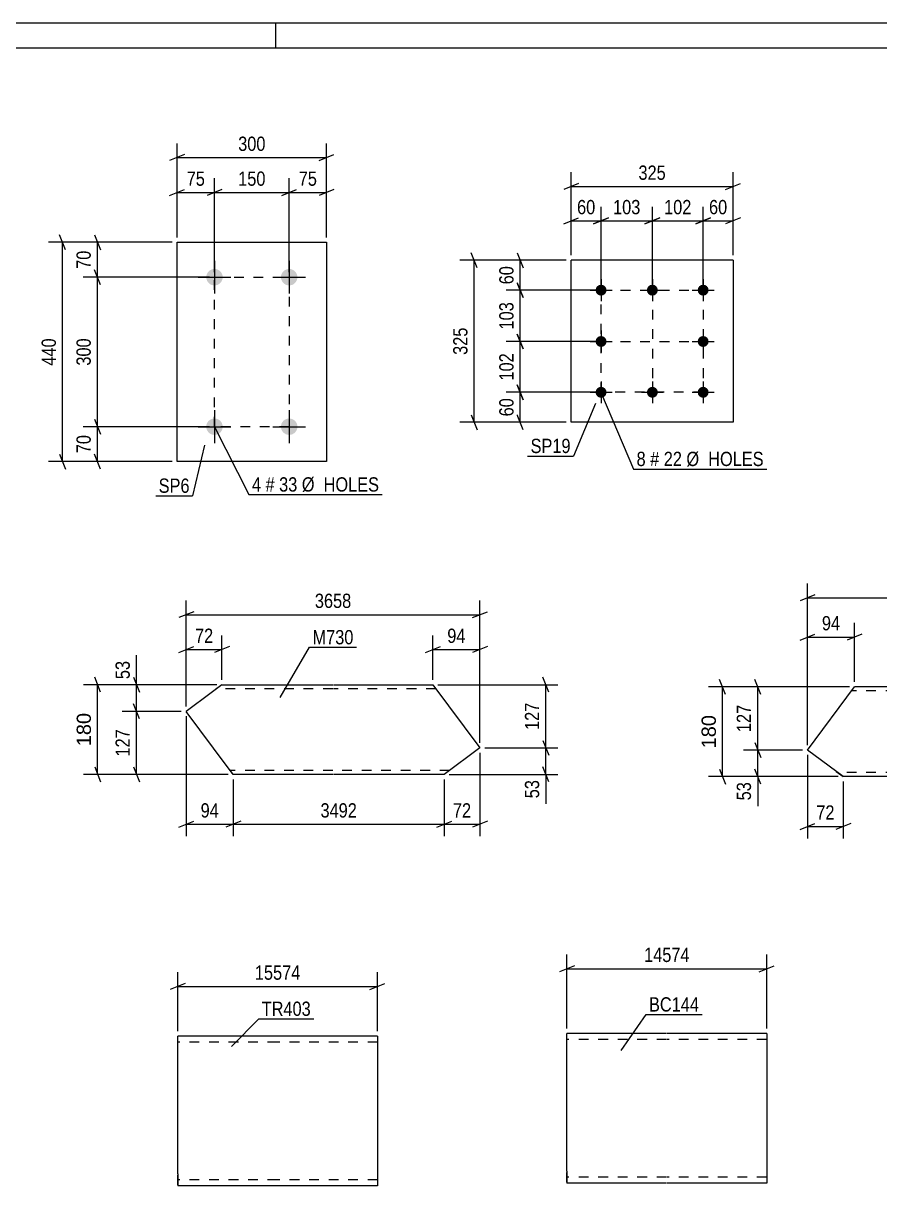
# Model space of a CAD drawing. Header units: millimetres. Extents: x 0 to 594, y 0 to 420.
# Drawn here: x 123.3 to 295.3, y 186.7 to 420 of the extents above; entities that cross this region are included whole.
import ezdxf

# ---------------------------------------------------------------- set-up
doc = ezdxf.new("R2010")
doc.units = ezdxf.units.MM
doc.linetypes.add('DXK_LINE_DOT2', pattern=[3.9198, 1.9599, -1.9599])
doc.styles.add('Arial', font='ARIAL.TTF', dxfattribs={"height": 0.2})
doc.styles.add('Arial Narrow', font='ARIALN.TTF', dxfattribs={"height": 0.2})

# ---------------------------------------------------------------- blocks, each defined once
blk = doc.blocks.new('Unknown-348435354-1163')
at = {"color": 5, "linetype": 'Continuous'}
for p, q in [((594, 420), (0, 420)), ((174, 415), (174, 420)), ((589, 415), (5, 415))]:
    blk.add_line(p, q, dxfattribs=at)
blk = doc.blocks.new('Part-348435354-10814 - 10813')
at = {"color": 2, "linetype": 'Continuous'}
for p, q in [((163.16, 287.24), (161.01, 285.64)), ((163.16, 287.24), (185.43, 287.24)), ((185.53, 287.24), (205.53, 287.24)), ((205.53, 287.24), (214.96, 274.57)), ((161.01, 285.64), (156, 281.9)), ((164.24, 270.84), (156, 281.9)), ((214.96, 274.57), (207.79, 269.24)), ((165.43, 269.24), (164.24, 270.84)), ((185.43, 269.24), (165.43, 269.24)), ((207.79, 269.24), (185.53, 269.24))]:
    blk.add_line(p, q, dxfattribs=at)
at = {"color": 7, "linetype": 'DXK_LINE_DOT2'}
for p, q in [((163.16, 287.24), (161.84, 286.25)), ((185.43, 286.44), (162.09, 286.44)), ((206.12, 286.44), (185.53, 286.44)), ((165.34, 269.36), (164.24, 270.84)), ((185.43, 270.04), (164.83, 270.04)), ((208.86, 270.04), (185.53, 270.04))]:
    blk.add_line(p, q, dxfattribs=at)
blk = doc.blocks.new('Part-348435354-10821 - 10820')
at = {"color": 2, "linetype": 'Continuous'}
for p, q in [((280.75, 274.14), (290.18, 286.81)), ((310.18, 286.81), (290.18, 286.81)), ((330.28, 286.81), (310.28, 286.81)), ((330.28, 286.81), (335.67, 268.81)), ((287.92, 268.81), (280.75, 274.14)), ((310.18, 268.81), (287.92, 268.81)), ((335.67, 268.81), (310.28, 268.81))]:
    blk.add_line(p, q, dxfattribs=at)
at = {"color": 7, "linetype": 'DXK_LINE_DOT2'}
for p, q in [((310.18, 286.01), (289.59, 286.01)), ((330.52, 286.01), (310.28, 286.01)), ((286.53, 269.84), (287.92, 268.81)), ((310.18, 269.61), (286.85, 269.61)), ((335.43, 269.61), (310.28, 269.61)), ((335.43, 269.61), (335.41, 269.67))]:
    blk.add_line(p, q, dxfattribs=at)
blk = doc.blocks.new('Part-348435354-10856 - 10855')
at = {"color": 2, "linetype": 'Continuous'}
for p, q in [((174.29, 216.68), (154.29, 216.68)), ((154.29, 189.08), (154.29, 216.68)), ((194.39, 216.68), (174.39, 216.68)), ((194.39, 216.68), (194.39, 186.68)), ((154.29, 189.08), (154.29, 186.68)), ((174.29, 186.68), (154.29, 186.68)), ((194.39, 186.68), (174.39, 186.68))]:
    blk.add_line(p, q, dxfattribs=at)
at = {"color": 7, "linetype": 'DXK_LINE_DOT2'}
for p, q in [((174.29, 215.48), (154.29, 215.48)), ((194.39, 215.48), (174.39, 215.48)), ((154.29, 186.87), (154.29, 189.08)), ((154.29, 187.88), (154.29, 187.98)), ((174.29, 187.88), (154.29, 187.88)), ((194.39, 187.88), (174.39, 187.88)), ((194.39, 187.88), (194.39, 187.98))]:
    blk.add_line(p, q, dxfattribs=at)
blk = doc.blocks.new('Part-348435354-10865 - 10864')
at = {"color": 2, "linetype": 'Continuous'}
for p, q in [((154.16, 332.03), (154.16, 376.03)), ((154.16, 376.03), (184.16, 376.03)), ((184.16, 376.03), (184.16, 332.03)), ((184.16, 332.03), (154.16, 332.03))]:
    blk.add_line(p, q, dxfattribs=at)
blk = doc.blocks.new('Bolt-348435354-10866 - 10864')
at = {"linetype": 'Continuous'}
for points in [[(161.66, 370.68, -1), (161.66, 367.38, -1)], [(176.66, 370.68, -1), (176.66, 367.38, -1)], [(161.66, 340.68, -1), (161.66, 337.38, -1)], [(176.66, 340.68, -1), (176.66, 337.38, -1)]]:
    blk.add_hatch(color=1, dxfattribs=at).paths.add_polyline_path(points)
at = {"color": 1, "linetype": 'Continuous'}
for p, q in [((161.66, 372.33), (161.66, 365.73)), ((176.66, 372.33), (176.66, 365.73)), ((158.36, 369.03), (164.96, 369.03)), ((173.36, 369.03), (179.96, 369.03)), ((161.66, 342.33), (161.66, 335.73)), ((176.66, 342.33), (176.66, 335.73)), ((158.36, 339.03), (164.96, 339.03)), ((173.36, 339.03), (179.96, 339.03))]:
    blk.add_line(p, q, dxfattribs=at)
blk = doc.blocks.new('Part-348435354-10873 - 10872')
at = {"color": 2, "linetype": 'Continuous'}
for p, q in [((252.45, 217.23), (232.45, 217.23)), ((232.45, 189.63), (232.45, 217.23)), ((272.55, 217.23), (252.55, 217.23)), ((272.55, 217.23), (272.55, 187.23)), ((232.45, 189.63), (232.45, 187.23)), ((252.45, 187.23), (232.45, 187.23)), ((272.55, 187.23), (252.55, 187.23))]:
    blk.add_line(p, q, dxfattribs=at)
at = {"color": 7, "linetype": 'DXK_LINE_DOT2'}
for p, q in [((252.45, 216.03), (232.45, 216.03)), ((272.55, 216.03), (252.55, 216.03)), ((232.45, 187.41), (232.45, 189.63)), ((232.45, 188.43), (232.45, 188.52)), ((252.45, 188.43), (232.45, 188.43)), ((272.55, 188.43), (252.55, 188.43)), ((272.55, 188.43), (272.55, 188.52))]:
    blk.add_line(p, q, dxfattribs=at)
blk = doc.blocks.new('Part-348435354-10932 - 10931')
at = {"color": 2, "linetype": 'Continuous'}
for p, q in [((233.29, 339.93), (233.29, 372.43)), ((265.79, 372.43), (233.29, 372.43)), ((265.79, 372.43), (265.79, 339.93)), ((265.79, 339.93), (233.29, 339.93))]:
    blk.add_line(p, q, dxfattribs=at)
blk = doc.blocks.new('Bolt-348435354-10933 - 10931')
at = {"linetype": 'Continuous'}
for points in [[(239.29, 367.53, -1), (239.29, 365.33, -1)], [(249.59, 367.53, -1), (249.59, 365.33, -1)], [(259.79, 367.53, -1), (259.79, 365.33, -1)], [(239.29, 357.23, -1), (239.29, 355.03, -1)], [(259.79, 357.23, -1), (259.79, 355.03, -1)], [(239.29, 347.03, -1), (239.29, 344.83, -1)], [(249.59, 347.03, -1), (249.59, 344.83, -1)], [(259.79, 347.03, -1), (259.79, 344.83, -1)]]:
    blk.add_hatch(color=1, dxfattribs=at).paths.add_polyline_path(points)
at = {"color": 1, "linetype": 'Continuous'}
for p, q in [((237.09, 366.43), (241.49, 366.43)), ((239.29, 368.63), (239.29, 364.23)), ((247.39, 366.43), (251.79, 366.43)), ((249.59, 368.63), (249.59, 364.23)), ((257.59, 366.43), (261.99, 366.43)), ((259.79, 368.63), (259.79, 364.23)), ((239.29, 358.33), (239.29, 353.93)), ((259.79, 358.33), (259.79, 353.93)), ((237.09, 356.13), (241.49, 356.13)), ((257.59, 356.13), (261.99, 356.13)), ((239.29, 348.13), (239.29, 343.73)), ((249.59, 348.13), (249.59, 343.73)), ((259.79, 348.13), (259.79, 343.73)), ((237.09, 345.93), (241.49, 345.93)), ((247.39, 345.93), (251.79, 345.93)), ((257.59, 345.93), (261.99, 345.93))]:
    blk.add_line(p, q, dxfattribs=at)
blk = doc.blocks.new('Rectangle-348435354-13274 - 10864')
at = {"color": 1, "linetype": 'DXK_LINE_DOT2'}
blk.add_lwpolyline([(161.66, 369.03), (176.66, 369.03), (176.66, 339.03), (161.66, 339.03), (161.66, 369.03)], close=True, dxfattribs=at)
blk = doc.blocks.new('Rectangle-348435354-13284 - 10931')
at = {"color": 1, "linetype": 'DXK_LINE_DOT2'}
blk.add_lwpolyline([(239.29, 366.43), (259.79, 366.43), (259.79, 345.93), (239.29, 345.93), (239.29, 366.43)], close=True, dxfattribs=at)
blk = doc.blocks.new('Line-348435354-13294 - 10931')
at = {"color": 1, "linetype": 'DXK_LINE_DOT2'}
blk.add_line((239.29, 356.13), (259.79, 356.13), dxfattribs=at)
blk = doc.blocks.new('Line-348435354-13301 - 10931')
at = {"color": 1, "linetype": 'DXK_LINE_DOT2'}
blk.add_line((249.59, 366.43), (249.59, 345.93), dxfattribs=at)
blk = doc.blocks.new('StraightDimension-348435354-11141 - 10813')
at = {"color": 7, "linetype": 'Continuous'}
for p, q in [((156, 282.9), (156, 297.13)), ((163.16, 288.24), (163.16, 297.13)), ((154.5, 293.68), (157.5, 294.88)), ((156, 294.28), (163.16, 294.28)), ((164.66, 294.88), (161.66, 293.68))]:
    blk.add_line(p, q, dxfattribs=at)
at = {"color": 0}
blk.add_wipeout([(162.01, 295.03), (162.01, 299.23), (157.15, 299.23), (157.15, 295.03)], dxfattribs=at)
at = {"color": 3, "style": 'Arial Narrow'}
blk.add_text('72', height=2.863, dxfattribs=at).set_placement((157.75, 295.63))
blk = doc.blocks.new('StraightDimension-348435354-11153 - 10813')
at = {"color": 7, "linetype": 'Continuous'}
for p, q in [((206.53, 287.24), (230.61, 287.24)), ((228.81, 285.74), (227.61, 288.74)), ((228.21, 274.57), (228.21, 287.24)), ((227.61, 276.07), (228.81, 273.07)), ((215.96, 274.57), (230.61, 274.57))]:
    blk.add_line(p, q, dxfattribs=at)
at = {"color": 0}
blk.add_wipeout([(227.46, 284.25), (223.26, 284.25), (223.26, 277.56), (227.46, 277.56)], dxfattribs=at)
at = {"color": 3, "style": 'Arial Narrow'}
blk.add_text('127', height=2.863, rotation=90.0002, dxfattribs=at).set_placement((226.86, 278.16))
blk = doc.blocks.new('StraightDimension-348435354-11145 - 10813')
at = {"color": 7, "linetype": 'Continuous'}
for p, q in [((162.16, 287.24), (143.15, 287.24)), ((145.4, 288.74), (146.6, 285.74)), ((146, 281.9), (146, 287.24)), ((146.6, 280.4), (145.4, 283.4)), ((155, 281.9), (143.15, 281.9))]:
    blk.add_line(p, q, dxfattribs=at)
at = {"color": 0}
blk.add_wipeout([(145.25, 292.62), (141.05, 292.62), (141.05, 287.76), (145.25, 287.76)], dxfattribs=at)
at = {"color": 7, "linetype": 'Continuous'}
blk.add_line((146, 287.24), (146, 293.14), dxfattribs=at)
blk.add_line((146, 287.24), (146, 293.14), dxfattribs=at)
at = {"color": 3, "style": 'Arial Narrow'}
blk.add_text('53', height=2.863, rotation=90.0002, dxfattribs=at).set_placement((144.65, 288.36))
blk = doc.blocks.new('StraightDimension-348435354-11137 - 10813')
at = {"color": 7, "linetype": 'Continuous'}
for p, q in [((205.53, 288.24), (205.53, 297.13)), ((214.96, 275.57), (214.96, 297.13)), ((204.03, 293.68), (207.03, 294.88)), ((205.53, 294.28), (214.96, 294.28)), ((216.46, 294.88), (213.46, 293.68))]:
    blk.add_line(p, q, dxfattribs=at)
at = {"color": 0}
blk.add_wipeout([(212.67, 295.03), (212.67, 299.23), (207.81, 299.23), (207.81, 295.03)], dxfattribs=at)
at = {"color": 3, "style": 'Arial Narrow'}
blk.add_text('94', height=2.863, dxfattribs=at).set_placement((208.41, 295.63))
blk = doc.blocks.new('StraightDimension-348435354-11154 - 10813')
at = {"color": 7, "linetype": 'Continuous'}
for p, q in [((227.61, 276.07), (228.81, 273.07)), ((215.96, 274.57), (230.61, 274.57)), ((228.21, 269.24), (228.21, 274.57)), ((228.81, 267.74), (227.61, 270.74)), ((208.79, 269.24), (230.61, 269.24))]:
    blk.add_line(p, q, dxfattribs=at)
at = {"color": 0}
blk.add_wipeout([(227.46, 268.71), (223.26, 268.71), (223.26, 263.85), (227.46, 263.85)], dxfattribs=at)
at = {"color": 7, "linetype": 'Continuous'}
blk.add_line((228.21, 269.24), (228.21, 263.33), dxfattribs=at)
blk.add_line((228.21, 269.24), (228.21, 263.33), dxfattribs=at)
at = {"color": 3, "style": 'Arial Narrow'}
blk.add_text('53', height=2.863, rotation=90.0002, dxfattribs=at).set_placement((226.86, 264.45))
blk = doc.blocks.new('StraightDimension-348435354-11146 - 10813')
at = {"color": 7, "linetype": 'Continuous'}
for p, q in [((146.6, 280.4), (145.4, 283.4)), ((155, 281.9), (143.15, 281.9)), ((146, 269.24), (146, 281.9)), ((145.4, 270.74), (146.6, 267.74)), ((164.43, 269.24), (143.15, 269.24))]:
    blk.add_line(p, q, dxfattribs=at)
at = {"color": 0}
blk.add_wipeout([(145.25, 278.91), (141.05, 278.91), (141.05, 272.23), (145.25, 272.23)], dxfattribs=at)
at = {"color": 3, "style": 'Arial Narrow'}
blk.add_text('127', height=2.863, rotation=90.0002, dxfattribs=at).set_placement((144.65, 272.83))
blk = doc.blocks.new('StraightDimension-348435354-11161 - 10813')
at = {"color": 7, "linetype": 'Continuous'}
for p, q in [((156, 282.9), (156, 304.15)), ((214.96, 275.57), (214.96, 304.15)), ((157.5, 301.9), (154.5, 300.7)), ((156, 301.3), (214.96, 301.3)), ((213.46, 300.7), (216.46, 301.9))]:
    blk.add_line(p, q, dxfattribs=at)
at = {"color": 0}
blk.add_wipeout([(189.73, 302.05), (189.73, 306.25), (181.22, 306.25), (181.22, 302.05)], dxfattribs=at)
at = {"color": 3, "style": 'Arial Narrow'}
blk.add_text('3658', height=2.863, dxfattribs=at).set_placement((181.82, 302.65))
blk = doc.blocks.new('StraightDimension-348435354-13857 - 10813')
at = {"color": 7, "linetype": 'Continuous'}
for p, q in [((162.16, 287.24), (135.35, 287.24)), ((138.8, 285.74), (137.6, 288.74)), ((138.2, 269.24), (138.2, 287.24)), ((137.6, 270.74), (138.8, 267.74)), ((164.43, 269.24), (135.35, 269.24))]:
    blk.add_line(p, q, dxfattribs=at)
at = {"color": 0}
blk.add_wipeout([(137.45, 282.17), (133.25, 282.17), (133.25, 274.3), (137.45, 274.3)], dxfattribs=at)
at = {"color": 3, "style": 'Arial'}
blk.add_text('180', height=2.865, rotation=90.0002, dxfattribs=at).set_placement((136.85, 274.9))
blk = doc.blocks.new('StraightDimension-348435354-13877 - 10813')
at = {"color": 7, "linetype": 'Continuous'}
for p, q in [((214.96, 273.57), (214.96, 256.84)), ((207.79, 268.24), (207.79, 256.84)), ((206.29, 258.64), (209.29, 259.84)), ((207.79, 259.24), (214.96, 259.24)), ((216.46, 259.84), (213.46, 258.64))]:
    blk.add_line(p, q, dxfattribs=at)
at = {"color": 0}
blk.add_wipeout([(213.8, 259.99), (213.8, 264.19), (208.94, 264.19), (208.94, 259.99)], dxfattribs=at)
at = {"color": 3, "style": 'Arial Narrow'}
blk.add_text('72', height=2.863, dxfattribs=at).set_placement((209.54, 260.59))
blk = doc.blocks.new('StraightDimension-348435354-13878 - 10813')
at = {"color": 7, "linetype": 'Continuous'}
for p, q in [((165.43, 268.24), (165.43, 256.84)), ((207.79, 268.24), (207.79, 256.84)), ((166.93, 259.84), (163.93, 258.64)), ((165.43, 259.24), (207.79, 259.24)), ((206.29, 258.64), (209.29, 259.84))]:
    blk.add_line(p, q, dxfattribs=at)
at = {"color": 0}
blk.add_wipeout([(190.86, 259.99), (190.86, 264.19), (182.35, 264.19), (182.35, 259.99)], dxfattribs=at)
at = {"color": 3, "style": 'Arial Narrow'}
blk.add_text('3492', height=2.863, dxfattribs=at).set_placement((182.95, 260.59))
blk = doc.blocks.new('StraightDimension-348435354-13879 - 10813')
at = {"color": 7, "linetype": 'Continuous'}
for p, q in [((156, 280.9), (156, 256.84)), ((165.43, 268.24), (165.43, 256.84)), ((154.5, 258.64), (157.5, 259.84)), ((156, 259.24), (165.43, 259.24)), ((166.93, 259.84), (163.93, 258.64))]:
    blk.add_line(p, q, dxfattribs=at)
at = {"color": 0}
blk.add_wipeout([(163.14, 259.99), (163.14, 264.19), (158.28, 264.19), (158.28, 259.99)], dxfattribs=at)
at = {"color": 3, "style": 'Arial Narrow'}
blk.add_text('94', height=2.863, dxfattribs=at).set_placement((158.88, 260.59))
blk = doc.blocks.new('StraightDimension-348435354-11173 - 10820')
at = {"color": 7, "linetype": 'Continuous'}
for p, q in [((280.75, 273.14), (280.75, 256.41)), ((287.92, 267.81), (287.92, 256.41)), ((279.25, 258.21), (282.25, 259.41)), ((289.42, 259.41), (286.42, 258.21)), ((280.75, 258.81), (287.92, 258.81))]:
    blk.add_line(p, q, dxfattribs=at)
at = {"color": 0}
blk.add_wipeout([(286.77, 259.56), (286.77, 263.76), (281.91, 263.76), (281.91, 259.56)], dxfattribs=at)
at = {"color": 3, "style": 'Arial Narrow'}
blk.add_text('72', height=2.863, dxfattribs=at).set_placement((282.51, 260.16))
blk = doc.blocks.new('StraightDimension-348435354-11177 - 10820')
at = {"color": 7, "linetype": 'Continuous'}
for p, q in [((271.35, 285.31), (270.15, 288.31)), ((289.18, 286.81), (267.9, 286.81)), ((270.75, 274.14), (270.75, 286.81)), ((270.15, 275.64), (271.35, 272.64)), ((279.75, 274.14), (267.9, 274.14))]:
    blk.add_line(p, q, dxfattribs=at)
at = {"color": 0}
blk.add_wipeout([(270, 283.82), (265.8, 283.82), (265.8, 277.13), (270, 277.13)], dxfattribs=at)
at = {"color": 3, "style": 'Arial Narrow'}
blk.add_text('127', height=2.863, rotation=90.0002, dxfattribs=at).set_placement((269.4, 277.73))
blk = doc.blocks.new('StraightDimension-348435354-11169 - 10820')
at = {"color": 7, "linetype": 'Continuous'}
for p, q in [((280.75, 275.14), (280.75, 299.66)), ((290.18, 287.81), (290.18, 299.66)), ((279.25, 296.21), (282.25, 297.41)), ((280.75, 296.81), (290.18, 296.81)), ((291.68, 297.41), (288.68, 296.21))]:
    blk.add_line(p, q, dxfattribs=at)
at = {"color": 0}
blk.add_wipeout([(287.9, 297.56), (287.9, 301.76), (283.04, 301.76), (283.04, 297.56)], dxfattribs=at)
at = {"color": 3, "style": 'Arial Narrow'}
blk.add_text('94', height=2.863, dxfattribs=at).set_placement((283.64, 298.16))
blk = doc.blocks.new('StraightDimension-348435354-11178 - 10820')
at = {"color": 7, "linetype": 'Continuous'}
for p, q in [((270.15, 275.64), (271.35, 272.64)), ((279.75, 274.14), (267.9, 274.14)), ((270.75, 268.81), (270.75, 274.14)), ((286.92, 268.81), (267.9, 268.81)), ((271.35, 267.31), (270.15, 270.31))]:
    blk.add_line(p, q, dxfattribs=at)
at = {"color": 0}
blk.add_wipeout([(270, 268.28), (265.8, 268.28), (265.8, 263.43), (270, 263.43)], dxfattribs=at)
at = {"color": 7, "linetype": 'Continuous'}
blk.add_line((270.75, 268.81), (270.75, 262.9), dxfattribs=at)
blk.add_line((270.75, 268.81), (270.75, 262.9), dxfattribs=at)
at = {"color": 3, "style": 'Arial Narrow'}
blk.add_text('53', height=2.863, rotation=90.0002, dxfattribs=at).set_placement((269.4, 264.03))
blk = doc.blocks.new('StraightDimension-348435354-11191 - 10820')
at = {"color": 7, "linetype": 'Continuous'}
for p, q in [((280.75, 275.14), (280.75, 307.56)), ((335.67, 269.81), (335.67, 307.56)), ((282.25, 305.31), (279.25, 304.11)), ((280.75, 304.71), (335.67, 304.71)), ((334.17, 304.11), (337.17, 305.31))]:
    blk.add_line(p, q, dxfattribs=at)
at = {"color": 0}
blk.add_wipeout([(312.47, 305.46), (312.47, 309.66), (303.96, 309.66), (303.96, 305.46)], dxfattribs=at)
at = {"color": 3, "style": 'Arial Narrow'}
blk.add_text('1762', height=2.863, dxfattribs=at).set_placement((304.56, 306.06))
blk = doc.blocks.new('StraightDimension-348435354-14006 - 10820')
at = {"color": 7, "linetype": 'Continuous'}
for p, q in [((264.29, 285.31), (263.09, 288.31)), ((289.18, 286.81), (260.84, 286.81)), ((263.69, 268.81), (263.69, 286.81)), ((286.92, 268.81), (260.84, 268.81)), ((263.09, 270.31), (264.29, 267.31))]:
    blk.add_line(p, q, dxfattribs=at)
at = {"color": 0}
blk.add_wipeout([(262.94, 281.74), (258.74, 281.74), (258.74, 273.87), (262.94, 273.87)], dxfattribs=at)
at = {"color": 3, "style": 'Arial'}
blk.add_text('180', height=2.865, rotation=90.0002, dxfattribs=at).set_placement((262.34, 274.47))
blk = doc.blocks.new('StraightDimension-348435354-11223 - 10855')
at = {"color": 7, "linetype": 'Continuous'}
for p, q in [((154.29, 217.68), (154.29, 229.53)), ((194.39, 217.68), (194.39, 229.53)), ((155.79, 227.28), (152.79, 226.08)), ((154.29, 226.68), (194.39, 226.68)), ((192.89, 226.08), (195.89, 227.28))]:
    blk.add_line(p, q, dxfattribs=at)
at = {"color": 0}
blk.add_wipeout([(179.51, 227.43), (179.51, 231.63), (169.17, 231.63), (169.17, 227.43)], dxfattribs=at)
at = {"color": 3, "style": 'Arial Narrow'}
blk.add_text('15574', height=2.863, dxfattribs=at).set_placement((169.77, 228.03))
blk = doc.blocks.new('StraightDimension-348435354-11227 - 10864')
at = {"color": 7, "linetype": 'Continuous'}
for p, q in [((153.16, 376.03), (135.31, 376.03)), ((137.56, 377.53), (138.76, 374.53)), ((138.16, 369.03), (138.16, 376.03)), ((160.66, 369.03), (135.31, 369.03)), ((138.76, 367.53), (137.56, 370.53))]:
    blk.add_line(p, q, dxfattribs=at)
at = {"color": 0}
blk.add_wipeout([(137.41, 374.95), (133.21, 374.95), (133.21, 370.1), (137.41, 370.1)], dxfattribs=at)
at = {"color": 3, "style": 'Arial Narrow'}
blk.add_text('70', height=2.863, rotation=90.0002, dxfattribs=at).set_placement((136.81, 370.7))
blk = doc.blocks.new('StraightDimension-348435354-11228 - 10864')
at = {"color": 7, "linetype": 'Continuous'}
for p, q in [((160.66, 369.03), (135.31, 369.03)), ((138.76, 367.53), (137.56, 370.53)), ((138.16, 339.03), (138.16, 369.03)), ((160.66, 339.03), (135.31, 339.03)), ((137.56, 340.53), (138.76, 337.53))]:
    blk.add_line(p, q, dxfattribs=at)
at = {"color": 0}
blk.add_wipeout([(137.41, 357.37), (133.21, 357.37), (133.21, 350.68), (137.41, 350.68)], dxfattribs=at)
at = {"color": 3, "style": 'Arial Narrow'}
blk.add_text('300', height=2.863, rotation=90.0002, dxfattribs=at).set_placement((136.81, 351.28))
blk = doc.blocks.new('StraightDimension-348435354-11229 - 10864')
at = {"color": 7, "linetype": 'Continuous'}
for p, q in [((160.66, 339.03), (135.31, 339.03)), ((137.56, 340.53), (138.76, 337.53)), ((138.16, 332.03), (138.16, 339.03)), ((153.16, 332.03), (135.31, 332.03)), ((138.76, 330.53), (137.56, 333.53))]:
    blk.add_line(p, q, dxfattribs=at)
at = {"color": 0}
blk.add_wipeout([(137.41, 337.95), (133.21, 337.95), (133.21, 333.1), (137.41, 333.1)], dxfattribs=at)
at = {"color": 3, "style": 'Arial Narrow'}
blk.add_text('70', height=2.863, rotation=90.0002, dxfattribs=at).set_placement((136.81, 333.7))
blk = doc.blocks.new('StraightDimension-348435354-11239 - 10864')
at = {"color": 7, "linetype": 'Continuous'}
for p, q in [((153.16, 376.03), (128.31, 376.03)), ((131.76, 374.53), (130.56, 377.53)), ((131.16, 332.03), (131.16, 376.03)), ((153.16, 332.03), (128.31, 332.03)), ((130.56, 333.53), (131.76, 330.53))]:
    blk.add_line(p, q, dxfattribs=at)
at = {"color": 0}
blk.add_wipeout([(130.41, 357.37), (126.21, 357.37), (126.21, 350.68), (130.41, 350.68)], dxfattribs=at)
at = {"color": 3, "style": 'Arial Narrow'}
blk.add_text('440', height=2.863, rotation=90.0002, dxfattribs=at).set_placement((129.81, 351.28))
blk = doc.blocks.new('StraightDimension-348435354-11243 - 10864')
at = {"color": 7, "linetype": 'Continuous'}
for p, q in [((176.66, 370.03), (176.66, 388.88)), ((184.16, 377.03), (184.16, 388.88)), ((175.16, 385.43), (178.16, 386.63)), ((176.66, 386.03), (184.16, 386.03)), ((185.66, 386.63), (182.66, 385.43))]:
    blk.add_line(p, q, dxfattribs=at)
at = {"color": 0}
blk.add_wipeout([(182.84, 386.78), (182.84, 390.98), (177.98, 390.98), (177.98, 386.78)], dxfattribs=at)
at = {"color": 3, "style": 'Arial Narrow'}
blk.add_text('75', height=2.863, dxfattribs=at).set_placement((178.58, 387.38))
blk = doc.blocks.new('StraightDimension-348435354-11244 - 10864')
at = {"color": 7, "linetype": 'Continuous'}
for p, q in [((161.66, 370.03), (161.66, 388.88)), ((176.66, 370.03), (176.66, 388.88)), ((163.16, 386.63), (160.16, 385.43)), ((161.66, 386.03), (176.66, 386.03)), ((175.16, 385.43), (178.16, 386.63))]:
    blk.add_line(p, q, dxfattribs=at)
at = {"color": 0}
blk.add_wipeout([(172.5, 386.78), (172.5, 390.98), (165.82, 390.98), (165.82, 386.78)], dxfattribs=at)
at = {"color": 3, "style": 'Arial Narrow'}
blk.add_text('150', height=2.863, dxfattribs=at).set_placement((166.42, 387.38))
blk = doc.blocks.new('StraightDimension-348435354-11245 - 10864')
at = {"color": 7, "linetype": 'Continuous'}
for p, q in [((154.16, 377.03), (154.16, 388.88)), ((161.66, 370.03), (161.66, 388.88)), ((152.66, 385.43), (155.66, 386.63)), ((154.16, 386.03), (161.66, 386.03)), ((163.16, 386.63), (160.16, 385.43))]:
    blk.add_line(p, q, dxfattribs=at)
at = {"color": 0}
blk.add_wipeout([(160.34, 386.78), (160.34, 390.98), (155.48, 390.98), (155.48, 386.78)], dxfattribs=at)
at = {"color": 3, "style": 'Arial Narrow'}
blk.add_text('75', height=2.863, dxfattribs=at).set_placement((156.08, 387.38))
blk = doc.blocks.new('StraightDimension-348435354-11255 - 10864')
at = {"color": 7, "linetype": 'Continuous'}
for p, q in [((154.16, 377.03), (154.16, 395.88)), ((184.16, 377.03), (184.16, 395.88)), ((155.66, 393.63), (152.66, 392.43)), ((154.16, 393.03), (184.16, 393.03)), ((182.66, 392.43), (185.66, 393.63))]:
    blk.add_line(p, q, dxfattribs=at)
at = {"color": 0}
blk.add_wipeout([(172.5, 393.78), (172.5, 397.98), (165.82, 397.98), (165.82, 393.78)], dxfattribs=at)
at = {"color": 3, "style": 'Arial Narrow'}
blk.add_text('300', height=2.863, dxfattribs=at).set_placement((166.42, 394.38))
blk = doc.blocks.new('StraightDimension-348435354-11259 - 10872')
at = {"color": 7, "linetype": 'Continuous'}
for p, q in [((232.45, 218.23), (232.45, 233.09)), ((272.55, 218.23), (272.55, 233.09)), ((233.95, 230.84), (230.95, 229.64)), ((232.45, 230.24), (272.55, 230.24)), ((271.05, 229.64), (274.05, 230.84))]:
    blk.add_line(p, q, dxfattribs=at)
at = {"color": 0}
blk.add_wipeout([(257.67, 230.99), (257.67, 235.19), (247.33, 235.19), (247.33, 230.99)], dxfattribs=at)
at = {"color": 3, "style": 'Arial Narrow'}
blk.add_text('14574', height=2.863, dxfattribs=at).set_placement((247.93, 231.59))
blk = doc.blocks.new('StraightDimension-348435354-11345 - 10931')
at = {"color": 7, "linetype": 'Continuous'}
for p, q in [((239.29, 367.43), (239.29, 383.17)), ((249.59, 367.43), (249.59, 383.17)), ((237.79, 379.72), (240.79, 380.92)), ((239.29, 380.32), (249.59, 380.32)), ((251.09, 380.92), (248.09, 379.72))]:
    blk.add_line(p, q, dxfattribs=at)
at = {"color": 0}
blk.add_wipeout([(247.79, 381.07), (247.79, 385.27), (241.1, 385.27), (241.1, 381.07)], dxfattribs=at)
at = {"color": 3, "style": 'Arial Narrow'}
blk.add_text('103', height=2.863, dxfattribs=at).set_placement((241.7, 381.67))
blk = doc.blocks.new('StraightDimension-348435354-11323 - 10931')
at = {"color": 7, "linetype": 'Continuous'}
for p, q in [((222.46, 373.93), (223.66, 370.93)), ((232.29, 372.43), (220.21, 372.43)), ((223.06, 366.43), (223.06, 372.43)), ((238.29, 366.43), (220.21, 366.43)), ((223.66, 364.93), (222.46, 367.93))]:
    blk.add_line(p, q, dxfattribs=at)
at = {"color": 0}
blk.add_wipeout([(222.31, 371.86), (218.11, 371.86), (218.11, 367), (222.31, 367)], dxfattribs=at)
at = {"color": 3, "style": 'Arial Narrow'}
blk.add_text('60', height=2.863, rotation=90.0002, dxfattribs=at).set_placement((221.71, 367.6))
blk = doc.blocks.new('StraightDimension-348435354-11324 - 10931')
at = {"color": 7, "linetype": 'Continuous'}
for p, q in [((238.29, 366.43), (220.21, 366.43)), ((222.46, 367.93), (223.66, 364.93)), ((223.06, 356.13), (223.06, 366.43)), ((223.66, 354.63), (222.46, 357.63)), ((238.29, 356.13), (220.21, 356.13))]:
    blk.add_line(p, q, dxfattribs=at)
at = {"color": 0}
blk.add_wipeout([(222.31, 364.62), (218.11, 364.62), (218.11, 357.94), (222.31, 357.94)], dxfattribs=at)
at = {"color": 3, "style": 'Arial Narrow'}
blk.add_text('103', height=2.863, rotation=90.0002, dxfattribs=at).set_placement((221.71, 358.54))
blk = doc.blocks.new('StraightDimension-348435354-11325 - 10931')
at = {"color": 7, "linetype": 'Continuous'}
for p, q in [((222.46, 357.63), (223.66, 354.63)), ((238.29, 356.13), (220.21, 356.13)), ((223.06, 345.93), (223.06, 356.13)), ((238.29, 345.93), (220.21, 345.93)), ((223.66, 344.43), (222.46, 347.43))]:
    blk.add_line(p, q, dxfattribs=at)
at = {"color": 0}
blk.add_wipeout([(222.31, 354.37), (218.11, 354.37), (218.11, 347.69), (222.31, 347.69)], dxfattribs=at)
at = {"color": 3, "style": 'Arial Narrow'}
blk.add_text('102', height=2.863, rotation=90.0002, dxfattribs=at).set_placement((221.71, 348.29))
blk = doc.blocks.new('StraightDimension-348435354-11326 - 10931')
at = {"color": 7, "linetype": 'Continuous'}
for p, q in [((238.29, 345.93), (220.21, 345.93)), ((222.46, 347.43), (223.66, 344.43)), ((223.06, 339.93), (223.06, 345.93)), ((223.66, 338.43), (222.46, 341.43)), ((232.29, 339.93), (220.21, 339.93))]:
    blk.add_line(p, q, dxfattribs=at)
at = {"color": 0}
blk.add_wipeout([(222.31, 345.36), (218.11, 345.36), (218.11, 340.5), (222.31, 340.5)], dxfattribs=at)
at = {"color": 3, "style": 'Arial Narrow'}
blk.add_text('60', height=2.863, rotation=90.0002, dxfattribs=at).set_placement((221.71, 341.1))
blk = doc.blocks.new('StraightDimension-348435354-11339 - 10931')
at = {"color": 7, "linetype": 'Continuous'}
for p, q in [((214.41, 370.93), (213.21, 373.93)), ((232.29, 372.43), (210.96, 372.43)), ((213.81, 339.93), (213.81, 372.43)), ((213.21, 341.43), (214.41, 338.43)), ((232.29, 339.93), (210.96, 339.93))]:
    blk.add_line(p, q, dxfattribs=at)
at = {"color": 0}
blk.add_wipeout([(213.06, 359.52), (208.86, 359.52), (208.86, 352.84), (213.06, 352.84)], dxfattribs=at)
at = {"color": 3, "style": 'Arial Narrow'}
blk.add_text('325', height=2.863, rotation=90.0002, dxfattribs=at).set_placement((212.46, 353.44))
blk = doc.blocks.new('StraightDimension-348435354-11343 - 10931')
at = {"color": 7, "linetype": 'Continuous'}
for p, q in [((259.79, 367.43), (259.79, 383.17)), ((265.79, 373.43), (265.79, 383.17)), ((258.29, 379.72), (261.29, 380.92)), ((259.79, 380.32), (265.79, 380.32)), ((267.29, 380.92), (264.29, 379.72))]:
    blk.add_line(p, q, dxfattribs=at)
at = {"color": 0}
blk.add_wipeout([(265.22, 381.07), (265.22, 385.27), (260.37, 385.27), (260.37, 381.07)], dxfattribs=at)
at = {"color": 3, "style": 'Arial Narrow'}
blk.add_text('60', height=2.863, dxfattribs=at).set_placement((260.97, 381.67))
blk = doc.blocks.new('StraightDimension-348435354-11344 - 10931')
at = {"color": 7, "linetype": 'Continuous'}
for p, q in [((249.59, 367.43), (249.59, 383.17)), ((259.79, 367.43), (259.79, 383.17)), ((248.09, 379.72), (251.09, 380.92)), ((249.59, 380.32), (259.79, 380.32)), ((261.29, 380.92), (258.29, 379.72))]:
    blk.add_line(p, q, dxfattribs=at)
at = {"color": 0}
blk.add_wipeout([(258.04, 381.07), (258.04, 385.27), (251.35, 385.27), (251.35, 381.07)], dxfattribs=at)
at = {"color": 3, "style": 'Arial Narrow'}
blk.add_text('102', height=2.863, dxfattribs=at).set_placement((251.95, 381.67))
blk = doc.blocks.new('StraightDimension-348435354-11346 - 10931')
at = {"color": 7, "linetype": 'Continuous'}
for p, q in [((233.29, 373.43), (233.29, 383.17)), ((239.29, 367.43), (239.29, 383.17)), ((231.79, 379.72), (234.79, 380.92)), ((233.29, 380.32), (239.29, 380.32)), ((240.79, 380.92), (237.79, 379.72))]:
    blk.add_line(p, q, dxfattribs=at)
at = {"color": 0}
blk.add_wipeout([(238.72, 381.07), (238.72, 385.27), (233.87, 385.27), (233.87, 381.07)], dxfattribs=at)
at = {"color": 3, "style": 'Arial Narrow'}
blk.add_text('60', height=2.863, dxfattribs=at).set_placement((234.47, 381.67))
blk = doc.blocks.new('StraightDimension-348435354-11359 - 10931')
at = {"color": 7, "linetype": 'Continuous'}
for p, q in [((233.29, 373.43), (233.29, 390.08)), ((265.79, 373.43), (265.79, 390.08)), ((234.79, 387.83), (231.79, 386.63)), ((264.29, 386.63), (267.29, 387.83)), ((233.29, 387.23), (265.79, 387.23))]:
    blk.add_line(p, q, dxfattribs=at)
at = {"color": 0}
blk.add_wipeout([(252.89, 387.98), (252.89, 392.18), (246.2, 392.18), (246.2, 387.98)], dxfattribs=at)
at = {"color": 3, "style": 'Arial Narrow'}
blk.add_text('325', height=2.863, dxfattribs=at).set_placement((246.8, 388.58))
blk = doc.blocks.new('Mark-348435354-11498 - 10813')
at = {"color": 0}
blk.add_wipeout([(189.58, 295.35), (189.58, 298.35), (181.35, 298.35), (181.35, 295.35)], dxfattribs=at)
blk.add_wipeout([(189.58, 295.35), (189.58, 298.35), (181.35, 298.35), (181.35, 295.35)], dxfattribs=at)
at = {"color": 30, "linetype": 'Continuous'}
for p, q in [((174.83, 284.67), (180.75, 294.75)), ((180.75, 294.75), (190.18, 294.75))]:
    blk.add_line(p, q, dxfattribs=at)
at = {"color": 3, "style": 'Arial Narrow'}
blk.add_text('M730', height=2.863, dxfattribs=at).set_placement((181.35, 295.35))
blk = doc.blocks.new('Mark-348435354-11510 - 10855')
at = {"color": 0}
blk.add_wipeout([(181.01, 220.78), (181.01, 223.78), (171.14, 223.78), (171.14, 220.78)], dxfattribs=at)
blk.add_wipeout([(181.01, 220.78), (181.01, 223.78), (171.14, 223.78), (171.14, 220.78)], dxfattribs=at)
at = {"color": 30, "linetype": 'Continuous'}
for p, q in [((165.05, 214.64), (170.54, 220.18)), ((170.54, 220.18), (181.61, 220.18))]:
    blk.add_line(p, q, dxfattribs=at)
at = {"color": 3, "style": 'Arial Narrow'}
blk.add_text('TR403', height=2.863, dxfattribs=at).set_placement((171.14, 220.78))
blk = doc.blocks.new('Mark-348435354-11516 - 10864')
at = {"color": 0}
blk.add_wipeout([(171.02, 326.01), (171.02, 329.01), (169.19, 329.01), (169.19, 326.01)], dxfattribs=at)
blk.add_wipeout([(171.02, 326.01), (171.02, 329.01), (169.19, 329.01), (169.19, 326.01)], dxfattribs=at)
at = {"color": 7, "linetype": 'Continuous'}
blk.add_line((161.66, 339.03), (168.59, 325.41), dxfattribs=at)
at = {"color": 0}
blk.add_wipeout([(173.74, 326.01), (173.74, 329.01), (171.92, 329.01), (171.92, 326.01)], dxfattribs=at)
blk.add_wipeout([(173.74, 326.01), (173.74, 329.01), (171.92, 329.01), (171.92, 326.01)], dxfattribs=at)
at = {"color": 3, "style": 'Arial Narrow'}
blk.add_text('4', height=2.86, dxfattribs=at).set_placement((169.19, 326.01))
at = {"color": 0}
blk.add_wipeout([(178.3, 326.01), (178.3, 329.01), (174.64, 329.01), (174.64, 326.01)], dxfattribs=at)
blk.add_wipeout([(178.3, 326.01), (178.3, 329.01), (174.64, 329.01), (174.64, 326.01)], dxfattribs=at)
at = {"color": 3, "style": 'Arial Narrow'}
blk.add_text('#', height=2.86, dxfattribs=at).set_placement((171.92, 326.01))
at = {"color": 0}
blk.add_wipeout([(194.73, 326.01), (194.73, 329.01), (179.2, 329.01), (179.2, 326.01)], dxfattribs=at)
blk.add_wipeout([(194.73, 326.01), (194.73, 329.01), (179.2, 329.01), (179.2, 326.01)], dxfattribs=at)
at = {"color": 7, "linetype": 'Continuous'}
blk.add_line((168.59, 325.41), (195.33, 325.41), dxfattribs=at)
at = {"color": 3, "style": 'Arial Narrow'}
for s, p in [('Ø  HOLES', (179.2, 326.01)), ('33', (174.64, 326.01))]:
    blk.add_text(s, height=2.863, dxfattribs=at).set_placement(p)
blk = doc.blocks.new('Mark-348435354-11513 - 10864')
at = {"color": 0}
blk.add_wipeout([(156.66, 325.76), (156.66, 328.76), (150.45, 328.76), (150.45, 325.76)], dxfattribs=at)
blk.add_wipeout([(156.66, 325.76), (156.66, 328.76), (150.45, 328.76), (150.45, 325.76)], dxfattribs=at)
at = {"color": 30, "linetype": 'Continuous'}
for p in [(159.66, 335.29), (149.85, 325.16)]:
    blk.add_line(p, (157.26, 325.16), dxfattribs=at)
at = {"color": 3, "style": 'Arial Narrow'}
blk.add_text('SP6', height=2.863, dxfattribs=at).set_placement((150.45, 325.76))
blk = doc.blocks.new('Mark-348435354-11517 - 10872')
at = {"color": 0}
blk.add_wipeout([(258.97, 221.65), (258.97, 224.65), (248.92, 224.65), (248.92, 221.65)], dxfattribs=at)
blk.add_wipeout([(258.97, 221.65), (258.97, 224.65), (248.92, 224.65), (248.92, 221.65)], dxfattribs=at)
at = {"color": 30, "linetype": 'Continuous'}
for p, q in [((243.33, 213.83), (248.32, 221.05)), ((248.32, 221.05), (259.57, 221.05))]:
    blk.add_line(p, q, dxfattribs=at)
at = {"color": 3, "style": 'Arial Narrow'}
blk.add_text('BC144', height=2.863, dxfattribs=at).set_placement((248.92, 221.65))
blk = doc.blocks.new('Mark-348435354-11527 - 10931')
at = {"color": 0}
blk.add_wipeout([(233.17, 333.74), (233.17, 336.74), (225.14, 336.74), (225.14, 333.74)], dxfattribs=at)
blk.add_wipeout([(233.17, 333.74), (233.17, 336.74), (225.14, 336.74), (225.14, 333.74)], dxfattribs=at)
at = {"color": 30, "linetype": 'Continuous'}
for p in [(238.18, 343.65), (224.54, 333.14)]:
    blk.add_line(p, (233.77, 333.14), dxfattribs=at)
at = {"color": 3, "style": 'Arial Narrow'}
blk.add_text('SP19', height=2.863, dxfattribs=at).set_placement((225.14, 333.74))
blk = doc.blocks.new('Mark-348435354-11530 - 10931')
at = {"color": 0}
blk.add_wipeout([(248.25, 331.13), (248.25, 334.13), (246.42, 334.13), (246.42, 331.13)], dxfattribs=at)
blk.add_wipeout([(248.25, 331.13), (248.25, 334.13), (246.42, 334.13), (246.42, 331.13)], dxfattribs=at)
at = {"color": 7, "linetype": 'Continuous'}
blk.add_line((239.35, 345.62), (245.82, 330.53), dxfattribs=at)
at = {"color": 0}
blk.add_wipeout([(250.98, 331.13), (250.98, 334.13), (249.15, 334.13), (249.15, 331.13)], dxfattribs=at)
blk.add_wipeout([(250.98, 331.13), (250.98, 334.13), (249.15, 334.13), (249.15, 331.13)], dxfattribs=at)
at = {"color": 3, "style": 'Arial Narrow'}
blk.add_text('8', height=2.86, dxfattribs=at).set_placement((246.42, 331.13))
at = {"color": 0}
blk.add_wipeout([(255.53, 331.13), (255.53, 334.13), (251.88, 334.13), (251.88, 331.13)], dxfattribs=at)
blk.add_wipeout([(255.53, 331.13), (255.53, 334.13), (251.88, 334.13), (251.88, 331.13)], dxfattribs=at)
at = {"color": 3, "style": 'Arial Narrow'}
blk.add_text('#', height=2.86, dxfattribs=at).set_placement((249.15, 331.13))
at = {"color": 0}
blk.add_wipeout([(271.96, 331.13), (271.96, 334.13), (256.43, 334.13), (256.43, 331.13)], dxfattribs=at)
blk.add_wipeout([(271.96, 331.13), (271.96, 334.13), (256.43, 334.13), (256.43, 331.13)], dxfattribs=at)
at = {"color": 7, "linetype": 'Continuous'}
blk.add_line((245.82, 330.53), (272.56, 330.53), dxfattribs=at)
at = {"color": 3, "style": 'Arial Narrow'}
for s, p in [('22', (251.88, 331.13)), ('Ø  HOLES', (256.43, 331.13))]:
    blk.add_text(s, height=2.863, dxfattribs=at).set_placement(p)

msp = doc.modelspace()

# ---------------------------------------------------------------- block references
for name in ['Unknown-348435354-1163', 'Part-348435354-10865 - 10864', 'Bolt-348435354-10866 - 10864', 'Part-348435354-10932 - 10931', 'Rectangle-348435354-13274 - 10864', 'Bolt-348435354-10933 - 10931', 'Rectangle-348435354-13284 - 10931', 'Line-348435354-13301 - 10931', 'Line-348435354-13294 - 10931', 'Part-348435354-10814 - 10813', 'Part-348435354-10821 - 10820', 'Part-348435354-10873 - 10872', 'Part-348435354-10856 - 10855']:
    msp.add_blockref(name, (0, 0))

# ---------------------------------------------------------------- next in the draw order: block references
for name in ['StraightDimension-348435354-11243 - 10864', 'StraightDimension-348435354-11345 - 10931', 'StraightDimension-348435354-11343 - 10931', 'StraightDimension-348435354-11227 - 10864', 'StraightDimension-348435354-11141 - 10813', 'StraightDimension-348435354-11153 - 10813', 'StraightDimension-348435354-11173 - 10820', 'StraightDimension-348435354-11259 - 10872', 'StraightDimension-348435354-11223 - 10855']:
    msp.add_blockref(name, (0, 0))

# ---------------------------------------------------------------- next in the draw order: block references
for name in ['StraightDimension-348435354-11344 - 10931', 'StraightDimension-348435354-11323 - 10931', 'StraightDimension-348435354-11228 - 10864', 'StraightDimension-348435354-11137 - 10813', 'StraightDimension-348435354-11145 - 10813', 'StraightDimension-348435354-11177 - 10820', 'Mark-348435354-11517 - 10872', 'Mark-348435354-11510 - 10855']:
    msp.add_blockref(name, (0, 0))

# ---------------------------------------------------------------- next in the draw order: block references
for name in ['StraightDimension-348435354-11244 - 10864', 'StraightDimension-348435354-11324 - 10931', 'StraightDimension-348435354-11229 - 10864', 'StraightDimension-348435354-11169 - 10820', 'StraightDimension-348435354-11146 - 10813', 'StraightDimension-348435354-11154 - 10813']:
    msp.add_blockref(name, (0, 0))

# ---------------------------------------------------------------- next in the draw order: block references
for name in ['StraightDimension-348435354-11239 - 10864', 'StraightDimension-348435354-11325 - 10931', 'Mark-348435354-11516 - 10864', 'StraightDimension-348435354-11161 - 10813', 'StraightDimension-348435354-11178 - 10820', 'StraightDimension-348435354-13877 - 10813']:
    msp.add_blockref(name, (0, 0))

# ---------------------------------------------------------------- next in the draw order: block references
for name in ['StraightDimension-348435354-11245 - 10864', 'StraightDimension-348435354-11326 - 10931', 'Mark-348435354-11513 - 10864', 'StraightDimension-348435354-11191 - 10820', 'Mark-348435354-11498 - 10813', 'StraightDimension-348435354-13857 - 10813']:
    msp.add_blockref(name, (0, 0))

# ---------------------------------------------------------------- next in the draw order: block references
for name in ['StraightDimension-348435354-11255 - 10864', 'StraightDimension-348435354-11339 - 10931', 'Mark-348435354-11530 - 10931', 'StraightDimension-348435354-14006 - 10820', 'StraightDimension-348435354-13878 - 10813']:
    msp.add_blockref(name, (0, 0))

# ---------------------------------------------------------------- next in the draw order: block references
for name in ['StraightDimension-348435354-11346 - 10931', 'Mark-348435354-11527 - 10931', 'StraightDimension-348435354-13879 - 10813']:
    msp.add_blockref(name, (0, 0))

# ---------------------------------------------------------------- next in the draw order: block references
msp.add_blockref('StraightDimension-348435354-11359 - 10931', (0, 0))

doc.saveas('drawing.dxf')
